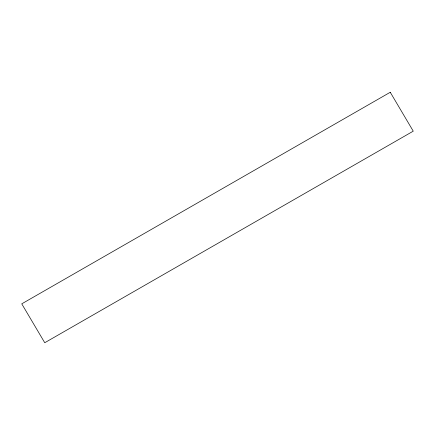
<?xml version="1.0" encoding="UTF-8"?>
<svg xmlns="http://www.w3.org/2000/svg" width="435" height="435" viewBox="0 0 435 435"><rect width="100%" height="100%" fill="white"/><g stroke="black" fill="none" stroke-linecap="round" stroke-linejoin="round"><path stroke-width="0.65" d="M390.255 92.269L21.75 303.837L44.745 342.731L413.25 131.163L390.255 92.269"/></g></svg>
